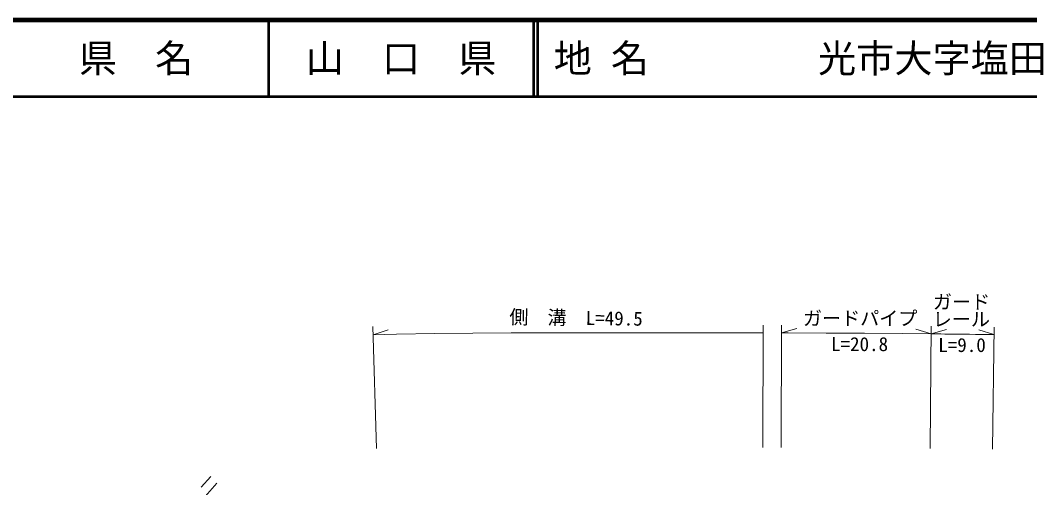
# Model space of a CAD drawing. Units: millimetres at full size, sheet at 1:1000; details may follow other scales. Extents: x 40000 to 680000, y 20000 to 380000.
# Drawn here: x 300452 to 432781, y 318736 to 380000 of the extents above; entities that cross this region are included whole.
import ezdxf
from ezdxf.enums import TextEntityAlignment as Align

# ---------------------------------------------------------------- set-up
doc = ezdxf.new("R2010")
doc.units = ezdxf.units.MM
doc.header["$LTSCALE"] = 1000
for name, color, linetype, lineweight in [('M-BGD', 7, 'Continuous', 13), ('M-STR-HTXT', 7, 'Continuous', 13), ('M-TTL', 2, 'Continuous', 140), ('M-TTL-LINE', 7, 'Continuous', 50)]:
    doc.layers.add(name, color=color, linetype=linetype, lineweight=lineweight)
doc.layers.add('M-TTL-TXT', color=7, linetype='Continuous')
doc.styles.add('ＭＳ ゴシック', font='')
doc.styles.get('ＭＳ ゴシック').set_extended_font_data('MS Gothic')

msp = doc.modelspace()

# ---------------------------------------------------------------- linework, layer by layer
at = {"layer": 'M-BGD'}
for p, q in [((324175, 318807), (325427, 320207)), ((326236, 319340), (324402, 317235))]:
    msp.add_line(p, q, dxfattribs=at)
at = {"layer": 'M-STR-HTXT'}
for p, q in [((347146, 323864), (346689, 339858)), ((346721, 338758), (348703, 339414)), ((364790, 339041), (376102, 339044)), ((397809, 324031), (397846, 340031)), ((400203, 324024), (400250, 340024)), ((400247, 339023), (402249, 339618)), ((419856, 338901), (417862, 339521)), ((419704, 323903), (419867, 339902)), ((419856, 338901), (421862, 339482)), ((428085, 338803), (426093, 339431)), ((427873, 323804), (428099, 339803))]:
    msp.add_line(p, q, dxfattribs=at)
for points in [[(364790, 339041), (359790, 338998), (354791, 338938), (349791, 338845), (346721, 338758)], [(376102, 339043), (381102, 339044), (386102, 339044), (391102, 339041), (396102, 339034), (397844, 339029)], [(400247, 339023), (401102, 339021), (406102, 339002), (411102, 338974), (416102, 338937), (419856, 338901)], [(419856, 338901), (421102, 338890), (421664, 338883)]]:
    msp.add_lwpolyline(points, dxfattribs=at)
msp.add_arc((399098, -1710992), 2050000, 89.18982, 89.36929, dxfattribs=at)
at = {"layer": 'M-TTL'}
msp.add_line((680000, 380000), (40000, 380000), dxfattribs=at)
at = {"layer": 'M-TTL-LINE'}
for p, q in [((333000, 380000), (333000, 370000)), ((367750, 380000), (367750, 370000)), ((368250, 380000), (368250, 370000)), ((40000, 370000), (680000, 370000))]:
    msp.add_line(p, q, dxfattribs=at)

# ---------------------------------------------------------------- texts
at = {"layer": 'M-STR-HTXT', "style": 'ＭＳ ゴシック'}
for s, p in [('ガード', (423829, 341629)), ('ガードパイプ', (410549, 339477)), ('レール', (423812, 339359))]:
    msp.add_text(s, height=1833, dxfattribs=at).set_placement(p, align=Align.BOTTOM_CENTER)
msp.add_text('側\u3000溝\u3000L=49.5', height=1833, rotation=359.189, dxfattribs=at).set_placement((373288, 339543), align=Align.BOTTOM_CENTER)
for s, p in [('L=20.8', (410467, 338478)), ('L=9.0', (423896, 338358))]:
    msp.add_text(s, height=1833, dxfattribs=at).set_placement(p, align=Align.TOP_CENTER)
at = {"layer": 'M-TTL-TXT', "style": 'ＭＳ ゴシック'}
for s, p in [('県\u3000名', (315625, 375000)), ('山\u3000口\u3000県', (350375, 375000))]:
    msp.add_text(s, height=3666, dxfattribs=at).set_placement(p, align=Align.MIDDLE_CENTER)
for s, p in [('地 名', (370380, 375000)), ('光市大字塩田', (405024, 375000))]:
    msp.add_text(s, height=3666, dxfattribs=at).set_placement(p, align=Align.MIDDLE_LEFT)

doc.saveas('drawing.dxf')
